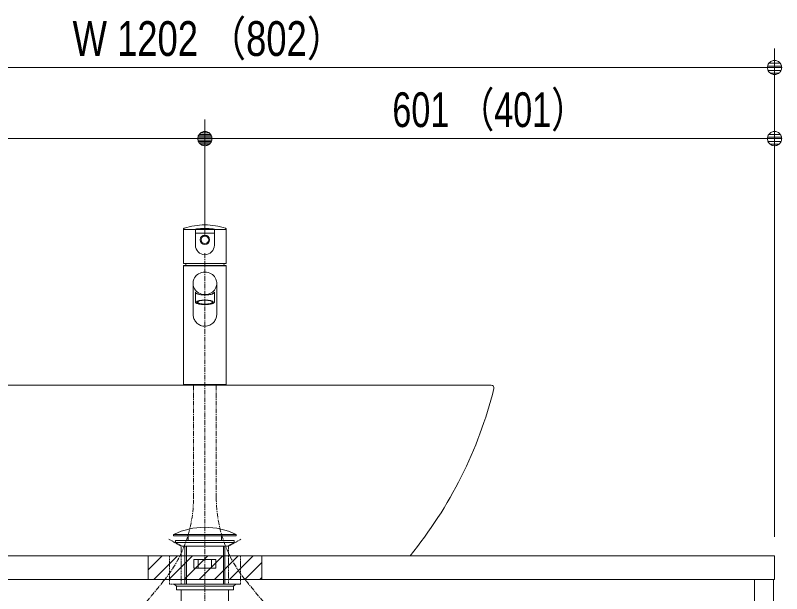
# Model space of a CAD drawing. Units: millimetres, scale not verified. Extents: x -6062 to 6062, y -3045 to 3045.
# Drawn here: x -4922 to -4114, y -1420 to -810 of the extents above; entities that cross this region are included whole.
import ezdxf
from ezdxf.enums import TextEntityAlignment as Align

# ---------------------------------------------------------------- set-up
doc = ezdxf.new("R2010")
doc.units = ezdxf.units.MM
doc.header["$LTSCALE"] = 20
doc.linetypes.add('CHAIN1', pattern=[8, 5, -1, 1, -1])
doc.linetypes.add('DASHED1', pattern=[1.8, 1.2, -0.6])
for name, color, linetype, lineweight in [('0-1_2寸法-1', 7, 'Continuous', 9), ('0-2_0', 7, 'Continuous', 9), ('0-4_5ボウル・キャビネット', 7, 'Continuous', 9), ('0-5_4給排水', 7, 'Continuous', 9)]:
    doc.layers.add(name, color=color, linetype=linetype, lineweight=lineweight)
doc.styles.add('ＭＳ Ｐゴシック', font='')
doc.styles.get('ＭＳ Ｐゴシック').set_extended_font_data('MS PGothic')

# ---------------------------------------------------------------- blocks, each defined once
blk = doc.blocks.new('_Dot')
at = {"layer": '0-2_0'}
for p, q in [((-10, 0), (-20, 0)), ((9.78, 2), (-9.78, 2)), ((7.99, 6), (-7.99, 6)), ((9.16, -3.98), (-9.16, -3.98)), ((6, -7.98), (-6, -7.98))]:
    blk.add_line(p, q, dxfattribs=at)
for points in [[(10, 0), (9.92, 1.25), (9.69, 2.49), (9.3, 3.68), (8.76, 4.82), (8.09, 5.88), (7.29, 6.85), (6.37, 7.71), (5.36, 8.44), (4.26, 9.05), (3.09, 9.51), (1.87, 9.82), (0.63, 9.98), (-0.63, 9.98), (-1.87, 9.82), (-3.09, 9.51), (-4.26, 9.05), (-5.36, 8.44), (-6.37, 7.71), (-7.29, 6.85), (-8.09, 5.88), (-8.76, 4.82), (-9.3, 3.68), (-9.69, 2.49), (-9.92, 1.25), (-10, 0), (0, 0)], [(-10, 0), (-9.92, -1.25), (-9.69, -2.49), (-9.3, -3.68), (-8.76, -4.82), (-8.09, -5.88), (-7.29, -6.85), (-6.37, -7.71), (-5.36, -8.44), (-4.26, -9.05), (-3.09, -9.51), (-1.87, -9.82), (-0.63, -9.98), (0.63, -9.98), (1.87, -9.82), (3.09, -9.51), (4.26, -9.05), (5.36, -8.44), (6.37, -7.71), (7.29, -6.85), (8.09, -5.88), (8.76, -4.82), (9.3, -3.68), (9.69, -2.49), (9.92, -1.25), (10, 0), (0, 0)]]:
    blk.add_lwpolyline(points, close=True, dxfattribs=at)
blk = doc.blocks.new('グループ-11')
at = {"layer": '0-5_4給排水', "linetype": 'CHAIN1'}
blk.add_line((-58700, -21220), (-58700, -42300), dxfattribs=at)
at = {"layer": '0-5_4給排水'}
for p, q in [((-59120, -27400), (-59120, -28200)), ((-59090, -27400), (-59090, -28200)), ((-58310, -27400), (-58310, -28200)), ((-58280, -27400), (-58280, -28200))]:
    blk.add_line(p, q, dxfattribs=at)
for points in [[(-59360, -27150), (-58040, -27150), (-58040, -27180), (-59360, -27180)], [(-59320, -27280), (-58080, -27280), (-58080, -27320), (-59320, -27320)], [(-59181.3, -27400), (-59320, -27320), (-58080, -27320), (-58220.2, -27400)], [(-59050, -27180), (-58350, -27180), (-58350, -27280), (-59050, -27280)], [(-58930, -27680), (-58470, -27680), (-58470, -27860), (-58930, -27860)], [(-58840, -27680), (-58560, -27680), (-58560, -27860), (-58840, -27860)], [(-59300, -28240), (-59350, -28200), (-58050, -28200), (-58100, -28240)], [(-59300, -28240), (-58100, -28240), (-58100, -28320), (-59300, -28320)], [(-59200, -28320), (-58200, -28320), (-58200, -29360), (-59200, -29360)]]:
    blk.add_lwpolyline(points, close=True, dxfattribs=at)
blk.add_arc((-58700, -28527), 1527, 64.39147, 115.60853, dxfattribs=at)
blk = doc.blocks.new('グループ-15')
at = {"layer": '0-5_4給排水'}
for p, q in [((-59150, -20709.4), (-59150, -21425)), ((-58500, -20795.4), (-58900, -20795.4)), ((-58250, -21425), (-58250, -20709.4)), ((-58250, -21486), (-59150, -21486)), ((-59140, -21435), (-58260, -21435)), ((-59104.9, -21480), (-59101, -21435.3)), ((-58295.1, -21480), (-58299, -21435)), ((-58250, -23990), (-59150, -23990))]:
    blk.add_line(p, q, dxfattribs=at)
for points in [[(-58892, -20710), (-58888.2, -20709), (-58883.4, -20708), (-58877.7, -20706.9), (-58870.8, -20705.8), (-58862.8, -20704.7), (-58853.7, -20703.7), (-58843.4, -20702.7), (-58831.8, -20701.7), (-58819, -20700.8), (-58804.8, -20699.9), (-58789.3, -20699.2), (-58772.8, -20698.5), (-58755.5, -20698), (-58737.4, -20697.6), (-58718.8, -20697.4), (-58700, -20697.3), (-58681.2, -20697.4), (-58662.7, -20697.6), (-58644.7, -20698), (-58627.3, -20698.5), (-58610.9, -20699.2), (-58595.7, -20699.9), (-58581.7, -20700.8), (-58568.8, -20701.7), (-58557.2, -20702.6), (-58546.6, -20703.7), (-58537.3, -20704.7), (-58529.2, -20705.8), (-58522.4, -20706.9), (-58516.6, -20707.9), (-58511.8, -20709), (-58508, -20710), (-58504.2, -20711.4), (-58501.8, -20712.6), (-58500.4, -20713.9), (-58500, -20715), (-58500, -21049)], [(-58256, -20715), (-58700, -20715), (-59144, -20715)], [(-58900, -21049), (-58900, -20715), (-58899.6, -20713.9), (-58898.2, -20712.6), (-58895.8, -20711.4), (-58892, -20710)], [(-58950, -21853), (-58949.1, -21832.4), (-58945.9, -21810.2), (-58940, -21786.6), (-58930.8, -21761.8), (-58917.6, -21736.3), (-58900, -21710.8), (-58881, -21689.5), (-58858.4, -21669.6), (-58832.1, -21651.7), (-58802.4, -21636.8), (-58770, -21625.4), (-58735.5, -21618.4), (-58700, -21616), (-58664.5, -21618.4), (-58630, -21625.4), (-58597.6, -21636.8), (-58567.9, -21651.7), (-58541.6, -21669.6), (-58519, -21689.5), (-58500, -21710.8), (-58482.4, -21736.3), (-58469.2, -21761.8), (-58460, -21786.6), (-58454.1, -21810.2), (-58450.9, -21832.4), (-58450, -21853), (-58450, -22500), (-58450.7, -22518.7), (-58452.8, -22538.7), (-58456.8, -22559.9), (-58462.9, -22582.1), (-58469.5, -22600.1), (-58477.7, -22618.4), (-58487.8, -22636.9), (-58500, -22655.3), (-58514.6, -22673.6), (-58531.4, -22691.1), (-58550.5, -22707.4), (-58571.8, -22722.2)], [(-58571.8, -22722.2), (-58595.1, -22734.9), (-58619.7, -22745.1), (-58645.7, -22752.6), (-58672.6, -22757.3), (-58700, -22758.8), (-58723.3, -22757.7), (-58746.3, -22754.3), (-58768.7, -22748.9), (-58790.2, -22741.4), (-58810.6, -22732.1), (-58829.8, -22721.2), (-58850.6, -22706.6), (-58869.3, -22690.5), (-58885.7, -22673.3), (-58900, -22655.3), (-58912.4, -22636.6), (-58922.6, -22617.8), (-58930.9, -22599.1), (-58937.5, -22580.8), (-58942.5, -22563), (-58946.9, -22540.7), (-58949.3, -22519.7), (-58950, -22500), (-58950, -21847.8)], [(-58450, -21853), (-58450.9, -21873.5), (-58454.1, -21895.7), (-58460, -21919.3), (-58469.2, -21944.1), (-58482.4, -21969.6), (-58500, -21995.1), (-58519, -22016.4), (-58541.6, -22036.3), (-58567.9, -22054.2), (-58597.6, -22069.1), (-58630, -22080.5), (-58664.5, -22087.5), (-58700, -22089.9), (-58735.5, -22087.5), (-58770, -22080.5), (-58802.4, -22069.1), (-58832.1, -22054.2), (-58858.4, -22036.3), (-58881, -22016.4), (-58900, -21995.1), (-58917.6, -21969.6), (-58930.8, -21944.1), (-58940, -21919.3), (-58945.9, -21895.7), (-58949.1, -21873.5), (-58950, -21853)], [(-58899.6, -22042.1), (-58900, -22038.1), (-58900, -22248.7), (-58899.6, -22252), (-58898.2, -22255.5), (-58895.8, -22259.3), (-58892, -22263.2), (-58888.2, -22266.2), (-58883.4, -22269.3), (-58877.6, -22272.4), (-58870.8, -22275.6), (-58862.7, -22278.8), (-58853.4, -22281.9), (-58842.8, -22284.9), (-58831.2, -22287.7), (-58818.3, -22290.4), (-58804.3, -22292.8), (-58789.1, -22295), (-58772.7, -22296.9), (-58755.3, -22298.4), (-58737.3, -22299.5), (-58718.8, -22300.2), (-58700, -22300.4), (-58681.2, -22300.2), (-58662.6, -22299.5), (-58644.5, -22298.4), (-58627.2, -22296.9), (-58610.7, -22295), (-58595.2, -22292.8), (-58581, -22290.3), (-58568.2, -22287.6), (-58556.6, -22284.7), (-58546.3, -22281.8), (-58537.2, -22278.7), (-58529.2, -22275.6), (-58522.3, -22272.4), (-58516.6, -22269.3), (-58511.8, -22266.2), (-58508, -22263.2), (-58504.2, -22259.3)], [(-58895.8, -22050.7), (-58898.2, -22046.3), (-58899.6, -22042.1)], [(-58504.2, -22259.3), (-58501.8, -22255.5), (-58500.4, -22252), (-58500, -22248.7), (-58500, -22038.1), (-58500.4, -22042.1), (-58501.8, -22046.3), (-58504.2, -22050.7), (-58508, -22055.3), (-58512.1, -22059.2), (-58517.2, -22063.1), (-58523.5, -22067.1), (-58531.1, -22071), (-58540, -22075), (-58549.6, -22078.6), (-58560.4, -22082.2), (-58572.5, -22085.5), (-58585.9, -22088.6), (-58600.4, -22091.4), (-58616.1, -22093.9), (-58635.7, -22096.4), (-58656.5, -22098.1), (-58678.1, -22099.2), (-58700, -22099.6), (-58722.3, -22099.2), (-58744.2, -22098.1), (-58765.4, -22096.2), (-58785.3, -22093.7), (-58803.9, -22090.7), (-58817.3, -22087.9), (-58829.6, -22084.9), (-58840.9, -22081.8), (-58851, -22078.4), (-58860, -22075), (-58868.9, -22071), (-58876.5, -22067.1), (-58882.8, -22063.1), (-58887.9, -22059.2), (-58892, -22055.3), (-58895.8, -22050.7)]]:
    blk.add_lwpolyline(points, dxfattribs=at)
blk.add_lwpolyline([(-58700, -21480), (-59144, -21480), (-59150, -21486), (-59150, -23990), (-59140, -24000), (-58260, -24000), (-58250, -23990), (-58250, -21486), (-58256, -21480)], close=True, dxfattribs=at)
at = {"layer": '0-5_4給排水', "linetype": 'CHAIN1'}
for points in [[(-58940, -26372.8), (-58940, -25873.2), (-58940, -24000)], [(-58460, -26372.8), (-58460, -25873.2), (-58460, -24000)], [(-60069.7, -28740.6), (-60035.3, -28698.6), (-59604.7, -28174.6), (-59570.3, -28132.7)], [(-57330.3, -28740.6), (-57364.7, -28698.6), (-57795.3, -28174.6), (-57829.7, -28132.7)]]:
    blk.add_lwpolyline(points, dxfattribs=at)
at = {"layer": '0-5_4給排水'}
for centre, radius in [((-58700, -20935), 100), ((-58700, -20935.2), 80)]:
    blk.add_circle(centre, radius, dxfattribs=at)
for centre, radius, start, end in [((-59130, -20709.4), 20, 144.07763, 180), ((-59130, -20709.4), 20, 108.15528, 144.07763), ((-58700, -22020.7), 1400, 90, 108.15533), ((-58700, -22020.7), 1400, 71.84462, 90), ((-58270, -20709.4), 20, 35.92229, 71.84461), ((-58270, -20709.4), 20, 0, 35.92211), ((-59144, -20721), 6, 134.99997, 180), ((-59144, -20721), 6, 90, 135), ((-58256, -20721), 6, 44.99997, 90), ((-58256, -20721), 6, 0, 44.99998), ((-58700, -21049), 200, 180, 270), ((-58700, -21049), 200, 270, 0), ((-59140, -21425), 10, 180, 224.99998), ((-59140, -21425), 10, 224.99997, 270), ((-58260, -21425), 10, 270, 315), ((-58260, -21425), 10, 314.99997, 0)]:
    blk.add_arc(centre, radius, start, end, dxfattribs=at)
at = {"layer": '0-5_4給排水', "linetype": 'CHAIN1'}
for centre, start, end in [((-61712.2, -26372.8), 320.59278, 0), ((-55687.8, -26372.8), 180, 219.40722)]:
    blk.add_arc(centre, 2772.2, start, end, dxfattribs=at)
at = {"layer": '0-5_4給排水'}
for major_axis, ratio in [((175, 0), 0.257265), ((155, 0), 0.258819)]:
    blk.add_ellipse((-58700, -22249.7), major_axis=major_axis, ratio=ratio, dxfattribs=at)
blk = doc.blocks.new('グループ-30')
at = {"layer": '0-4_5ボウル・キャビネット'}
blk.add_lwpolyline([(-70720, -27600), (-46680, -27600), (-46680, -28100), (-70720, -28100)], close=True, dxfattribs=at)
blk.add_lwpolyline([(-47100, -28600), (-47100, -28100), (-46700, -28100), (-46700, -41360), (-46740, -41400), (-47060, -41400), (-47100, -41360), (-47100, -40600)], dxfattribs=at)
blk = doc.blocks.new('グループ-32')
at = {"layer": '0-4_5ボウル・キャビネット'}
blk.add_blockref('グループ-30', (0, 0), dxfattribs=at)
blk = doc.blocks.new('グループ-34')
at = {"layer": '0-4_5ボウル・キャビネット'}
for p, q in [((-52660, -24000), (-64740, -24000)), ((-63028.2, -27600), (-54371.8, -27600))]:
    blk.add_line(p, q, dxfattribs=at)
at = {"layer": '0-4_5ボウル・キャビネット', "linetype": 'DASHED1'}
blk.add_lwpolyline([(-57942.1, -27251.1), (-58200, -27400), (-58200, -28200), (-59200, -28200), (-59200, -27400), (-59457.9, -27251.1)], dxfattribs=at)
blk.add_lwpolyline([(-59450, -27600), (-57950, -27600), (-57950, -28200), (-59450, -28200)], close=True, dxfattribs=at)
at = {"layer": '0-4_5ボウル・キャビネット'}
for centre, radius, start, end in [((-64740, -24060), 60, 90, 194), ((-56065.6, -21897.2), 9000, 194, 219.31937), ((-61334.4, -21897.2), 9000, 320.68063, 346), ((-52660, -24060), 60, 346, 90)]:
    blk.add_arc(centre, radius, start, end, dxfattribs=at)

msp = doc.modelspace()

# ---------------------------------------------------------------- linework, layer by layer
at = {"layer": '0-1_2寸法-1'}
for p, q in [((-4121.5, -920), (-4121.5, -845)), ((-4136.51, -865), (-5308.49, -865)), ((-4722.5, -1041), (-4722.5, -920)), ((-4722.5, -1041), (-4722.5, -920)), ((-4121.5, -1360), (-4121.5, -920)), ((-5308.49, -940), (-4737.51, -940)), ((-4136.51, -940), (-4707.49, -940))]:
    msp.add_line(p, q, dxfattribs=at)
at = {"layer": '0-4_5ボウル・キャビネット'}
for p, q in [((-4782.5, -1395), (-4767.5, -1380)), ((-4776.5, -1405), (-4751.5, -1380)), ((-4760.5, -1405), (-4735.5, -1380)), ((-4744.5, -1405), (-4719.5, -1380)), ((-4728.5, -1405), (-4703.5, -1380)), ((-4712.5, -1405), (-4687.5, -1380)), ((-4696.5, -1405), (-4671.5, -1380)), ((-4680.5, -1405), (-4662.5, -1387)), ((-4664.5, -1405), (-4662.5, -1403))]:
    msp.add_line(p, q, dxfattribs=at)
msp.add_lwpolyline([(-4782.5, -1380), (-4662.5, -1380), (-4662.5, -1405), (-4782.5, -1405)], close=True, dxfattribs=at)
at = {"layer": '0-4_5ボウル・キャビネット', "linetype": 'DASHED1'}
msp.add_lwpolyline([(-4782.5, -1380), (-4662.5, -1380), (-4662.5, -1405), (-4782.5, -1405)], close=True, dxfattribs=at)

# ---------------------------------------------------------------- block references
at = {"layer": '0-1_2寸法-1', "xscale": 0.7503418, "yscale": 0.7503418}
for p in [(-4121.5, -865), (-4722.5, -940), (-4121.5, -940)]:
    msp.add_blockref('_Dot', p, dxfattribs=at)
at = {"layer": '0-1_2寸法-1', "xscale": 0.7503418, "yscale": 0.7503418, "rotation": 180}
msp.add_blockref('_Dot', (-4722.5, -940), dxfattribs=at)
at = {"layer": '0-4_5ボウル・キャビネット', "xscale": 0.05, "yscale": 0.05}
for name in ['グループ-34', 'グループ-32']:
    msp.add_blockref(name, (-1787.5, 0), dxfattribs=at)
at = {"layer": '0-5_4給排水', "xscale": 0.05, "yscale": 0.05}
for name in ['グループ-15', 'グループ-11']:
    msp.add_blockref(name, (-1787.5, 0), dxfattribs=at)

# ---------------------------------------------------------------- texts
at = {"layer": '0-1_2寸法-1', "style": 'ＭＳ Ｐゴシック'}
for s, height, width, p in [('W 1202 （802）', 36.69, 0.8, (-4862.07, -863.81)), ('601 （401）', 36.66, 0.75, (-4524.7, -938.81))]:
    msp.add_text(s, height=height, dxfattribs=dict(at, width=width)).set_placement(p, align=Align.BOTTOM_LEFT)

doc.saveas('drawing.dxf')
